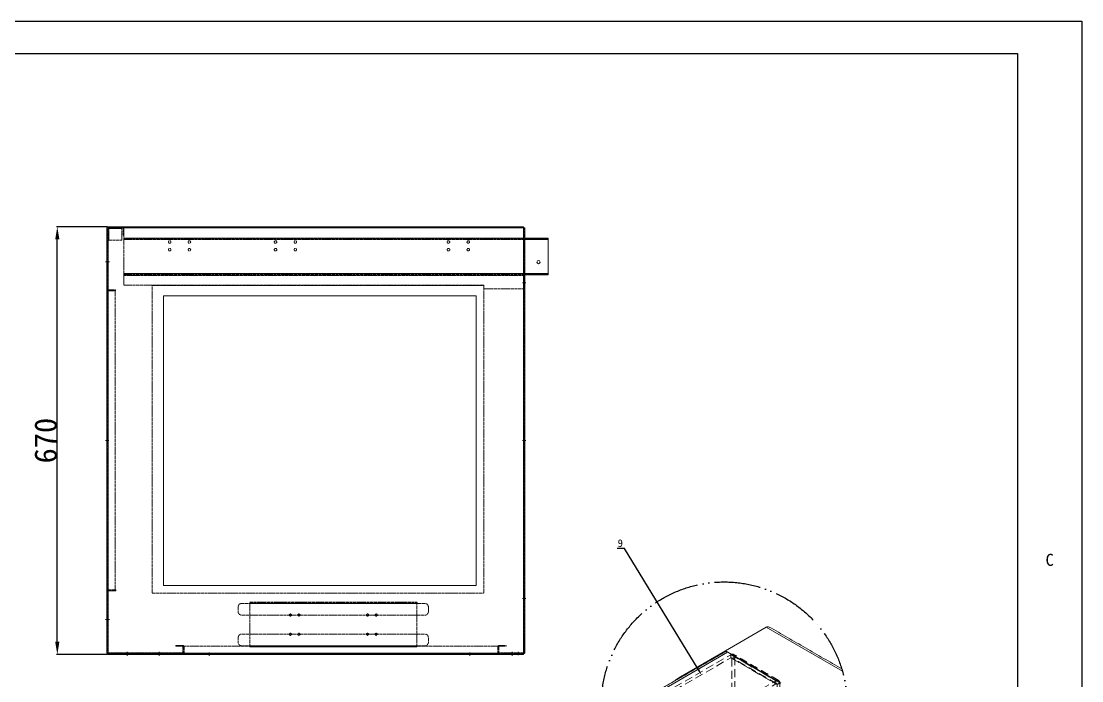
# Model space of a CAD drawing. Header units: millimetres. Extents: x 12436 to 30221, y 8547 to 23793.
# Drawn here: x 14025 to 15687, y 18500 to 19533 of the extents above; entities that cross this region are included whole.
import ezdxf
from ezdxf import colors
from ezdxf.entities.mleader import LeaderData, LeaderLine
from ezdxf.enums import TextEntityAlignment as Align
from ezdxf.math import Vec2, Vec3

# ---------------------------------------------------------------- set-up
doc = ezdxf.new("R2010")
doc.units = ezdxf.units.MM
doc.header["$PDSIZE"] = -1
for name, pattern in [('ACAD_ISO05W100', [33, 24, -3, 0, -3, 0, -3]), ('CENTERX2', [20.32, 12.7, -2.54, 2.54, -2.54]), ('DOT', [0.25, 0, -0.25]), ('HIDDEN', [1.905, 1.27, -0.635])]:
    doc.linetypes.add(name, pattern=pattern)
doc.layers.add('FORMAT', color=7, linetype='Continuous')
doc.layers.add('print', color=30, linetype='Continuous')
doc.styles.add('Dartop', font='SIMFANG.TTF')
doc.dimstyles.new('ISO-25', dxfattribs={"dimtxt": 35, "dimasz": 20, "dimexe": 1.25, "dimexo": 0.625, "dimtad": 1, "dimdsep": 46, "dimtxsty": 'Standard', "dimcen": 2.5, "dimadec": 0, "dimazin": 0, "dimtfac": 1, "dimtmove": 0, "dimatfit": 3, "dimfxl": 1, "dimarcsym": 0})

# ---------------------------------------------------------------- blocks, each defined once
blk = doc.blocks.new('A$C4CF6548F')
at = {"color": 6, "linetype": 'HIDDEN', "lineweight": 0}
for p, q in [((-11.85, -7.55), (5.23, 2.31)), ((-11.85, -8.04), (5.23, 1.82)), ((5.23, 2.31), (12.3, -1.78)), ((5.23, 2.31), (5.23, 1.82)), ((5.23, 1.82), (12.3, -2.27)), ((5.4, 1.71), (5.83, 1.96)), ((5.4, 1.71), (12.47, -2.37)), ((5.4, 1.71), (5.4, -5.76)), ((5.83, 1.96), (12.9, -2.12)), ((5.83, 1.96), (5.83, -5.51)), ((-4.78, -11.63), (12.3, -1.78)), ((-4.78, -12.12), (12.3, -2.27)), ((12.9, -2.12), (12.47, -2.37)), ((12.47, -2.37), (12.47, -9.84)), ((12.9, -2.12), (12.9, -9.59)), ((5.4, -5.76), (12.47, -9.84)), ((5.83, -5.51), (12.9, -9.59)), ((-11.85, -7.55), (-4.78, -11.63)), ((-11.85, -7.55), (-11.85, -8.04)), ((-11.85, -8.04), (-4.78, -12.12)), ((12.47, -9.84), (12.9, -9.59)), ((-4.78, -11.63), (-4.78, -12.12))]:
    blk.add_line(p, q, dxfattribs=at)
at = {"color": 7, "linetype": 'HIDDEN', "lineweight": 0}
blk.add_line((12.3, -2.27), (12.3, -1.78), dxfattribs=at)
at = {"color": 6, "linetype": 'HIDDEN', "lineweight": 0}
for centre, radius, start, end in [((5.46, 2.02), 0.371, 350.786, 129.2024), ((5.29, 1.73), 0.109, 350.7827, 129.2078), ((12.53, -2.06), 0.371, 350.786, 129.2024), ((12.37, -2.35), 0.109, 350.7827, 129.2078)]:
    blk.add_arc(centre, radius, start, end, dxfattribs=at)
for points in [[(12.42, -2.25), (5.35, 1.83)], [(12.72, -1.73), (5.65, 2.35)]]:
    blk.add_open_spline(points, degree=1, dxfattribs=at)
blk = doc.blocks.new('*D407')
at = {"color": 0, "lineweight": -2}
for p, q in [((14160.4, 19211.6), (14080.3, 19211.6)), ((14081.5, 18561.6), (14081.5, 19191.6)), ((14160.4, 18541.6), (14080.3, 18541.6))]:
    blk.add_line(p, q, dxfattribs=at)
at = {"color": 0}
for points in [[(14078.2, 19191.6), (14084.8, 19191.6), (14081.5, 19211.6)], [(14078.2, 18561.6), (14084.8, 18561.6), (14081.5, 18541.6)]]:
    blk.add_solid(points, dxfattribs=at)
at = {"layer": 'Defpoints', "color": 0}
for p in [(14081.5, 19211.6), (14161, 19211.6), (14161, 18541.6)]:
    blk.add_point(p, dxfattribs=at)
at = {"color": 0, "insert": (14063.4, 18876.6), "char_height": 35, "attachment_point": 5, "rotation": 90}
blk.add_mtext('670', dxfattribs=at)

msp = doc.modelspace()

# ---------------------------------------------------------------- linework, layer by layer
msp.add_line((12588.591, 19483.038), (15586.476, 19483.038))
at = {"color": 0}
msp.add_line((15586.476, 19483.038), (15586.476, 17367.915), dxfattribs=at)
at = {"color": 0, "linetype": 'DOT'}
msp.add_line((15687.196, 19483.038), (15687.196, 17367.915), dxfattribs=at)
at = {"color": 7, "linetype": 'Continuous', "lineweight": 15}
for p, q in [((14160.272, 19209.62), (14159.072, 19209.62)), ((14159.072, 19209.618), (14159.072, 18543.491)), ((14159.072, 19209.618), (14161.008, 19209.618)), ((14161.008, 19211.556), (14161.008, 19211.555)), ((14185.671, 19211.556), (14161.008, 19211.556)), ((14161.008, 19209.618), (14161.008, 19211.555)), ((14161.008, 19211.555), (14812.135, 19211.555)), ((14161.008, 19209.618), (14812.135, 19209.618)), ((14161.008, 19209.618), (14161.008, 18543.491)), ((14185.671, 19211.556), (14185.671, 19211.555)), ((14812.135, 19211.556), (14185.671, 19211.556)), ((14812.135, 19211.555), (14812.135, 19211.556)), ((14812.135, 19211.555), (14812.135, 19209.618)), ((14812.135, 18543.491), (14812.135, 19209.618)), ((14812.872, 19209.62), (14812.872, 19209.621)), ((14814.072, 19209.621), (14812.872, 19209.621)), ((14812.872, 19209.62), (14812.872, 19209.618)), ((14814.072, 19209.62), (14812.872, 19209.62)), ((14812.872, 19209.618), (14814.072, 19209.618)), ((14814.072, 19209.62), (14814.072, 19209.621)), ((14814.072, 19209.62), (14814.072, 19209.618)), ((14814.072, 18543.491), (14814.072, 19209.618)), ((14850.871, 19193.555), (14814.072, 19193.555)), ((14850.871, 19192.355), (14814.072, 19192.355)), ((14814.072, 19191.618), (14850.871, 19191.618)), ((14850.871, 19193.555), (14850.871, 19192.355)), ((14850.871, 19191.618), (14850.871, 19192.355)), ((14850.871, 19138.091), (14850.871, 19191.618)), ((14850.871, 19138.091), (14814.072, 19138.091)), ((14850.871, 19137.355), (14814.072, 19137.355)), ((14850.871, 19136.155), (14814.072, 19136.155)), ((14850.871, 19137.355), (14850.871, 19138.091)), ((14850.871, 19137.355), (14850.871, 19136.155)), ((14738.072, 19103.555), (14248.072, 19103.555)), ((14248.072, 19103.555), (14248.072, 18649.555)), ((14738.072, 18649.555), (14738.072, 19103.555)), ((14248.072, 18649.555), (14738.072, 18649.555)), ((15128.547, 18547.183), (15192.633, 18584.18)), ((15192.633, 18584.18), (15312.038, 18515.249)), ((14161.008, 18543.491), (14159.072, 18543.491)), ((14812.135, 18543.491), (14161.008, 18543.491)), ((14161.008, 18541.555), (14161.008, 18543.491)), ((14161.008, 18541.555), (14812.135, 18541.555)), ((14814.072, 18543.491), (14812.135, 18543.491)), ((14812.135, 18543.491), (14812.135, 18541.555)), ((15132.082, 18545.136), (14936.531, 18432.247)), ((15128.547, 18547.182), (15058.071, 18506.497)), ((15127.752, 18545.572), (15128.547, 18545.887)), ((15215.744, 18496.845), (15128.547, 18547.183)), ((15128.547, 18547.183), (15128.547, 18545.884)), ((15059.068, 18505.922), (15058.071, 18506.497))]:
    msp.add_line(p, q, dxfattribs=at)
at = {"color": 7, "linetype": 'HIDDEN', "lineweight": 0}
for p, q in [((14159.072, 19199.62), (14160.272, 19199.62)), ((14159.072, 19199.618), (14160.272, 19199.618)), ((14160.272, 19209.62), (14161.008, 19209.62)), ((14160.272, 19113.292), (14160.272, 19209.618)), ((14185.671, 19210.356), (14161.008, 19210.356)), ((14161.008, 19210.355), (14812.135, 19210.355)), ((14161.008, 19209.62), (14812.135, 19209.62)), ((14161.008, 19209.62), (14812.135, 19209.62)), ((14161.472, 19209.618), (14161.008, 19209.618)), ((14161.008, 19209.618), (14812.135, 19209.618)), ((14161.008, 19209.618), (14161.008, 18543.491)), ((14161.008, 19209.618), (14161.008, 18543.493)), ((14161.008, 19209.618), (14161.008, 18543.493)), ((14161.472, 19113.292), (14161.472, 19209.618)), ((14162.208, 19210.355), (14162.208, 19211.555)), ((14162.208, 19210.355), (14162.208, 19211.555)), ((14162.472, 19210.355), (14162.472, 19208.655)), ((14182.472, 19209.155), (14162.472, 19209.155)), ((14182.472, 19208.655), (14162.472, 19208.655)), ((14162.472, 19208.655), (14162.472, 19190.355)), ((14182.472, 19208.655), (14162.472, 19208.655)), ((14162.472, 19208.655), (14182.472, 19208.655)), ((14162.472, 19208.655), (14182.472, 19208.655)), ((14182.472, 19210.355), (14182.472, 19208.655)), ((14182.472, 19208.655), (14182.472, 19190.355)), ((14183.935, 19211.555), (14183.935, 19210.355)), ((14183.935, 19211.555), (14183.935, 19210.355)), ((14184.671, 19209.618), (14185.871, 19209.618)), ((14184.671, 19198.555), (14184.671, 19209.618)), ((14184.671, 19209.618), (14185.871, 19209.618)), ((14185.671, 19210.355), (14185.671, 19211.555)), ((14812.135, 19210.356), (14185.671, 19210.356)), ((14185.671, 19210.355), (14185.671, 19209.618)), ((14185.671, 19209.62), (14812.135, 19209.62)), ((14185.671, 19209.62), (14812.135, 19209.62)), ((14185.671, 19209.618), (14812.135, 19209.618)), ((14185.671, 19209.618), (14812.135, 19209.618)), ((14185.671, 19209.618), (14185.671, 19193.555)), ((14185.871, 19198.555), (14185.871, 19209.618)), ((14812.135, 18543.491), (14812.135, 19209.618)), ((14812.135, 19193.555), (14812.135, 19209.618)), ((14812.872, 19209.62), (14814.072, 19209.62)), ((14812.872, 19209.618), (14812.872, 18543.491)), ((14182.472, 19190.355), (14162.472, 19190.355)), ((14185.871, 19198.555), (14184.671, 19198.555)), ((14185.671, 19193.556), (14812.135, 19193.556)), ((14185.671, 19193.555), (14185.871, 19193.555)), ((14185.871, 19193.555), (14185.871, 19192.355)), ((14812.871, 19193.555), (14185.871, 19193.555)), ((14812.871, 19192.355), (14185.871, 19192.355)), ((14185.871, 19192.355), (14185.871, 19191.618)), ((14185.871, 19191.618), (14850.871, 19191.618)), ((14185.871, 19191.618), (14850.871, 19191.618)), ((14185.871, 19191.618), (14850.871, 19191.618)), ((14185.871, 19138.091), (14185.871, 19191.618)), ((14185.871, 19191.618), (14814.072, 19191.618)), ((14812.135, 18543.493), (14812.135, 19193.555)), ((14812.135, 18543.493), (14812.135, 19193.555)), ((14812.871, 19193.555), (14812.871, 19192.355)), ((14814.072, 19193.555), (14812.871, 19193.555)), ((14814.072, 19192.355), (14812.871, 19192.355)), ((14814.072, 19193.558), (14812.872, 19193.558)), ((14814.072, 19193.557), (14812.872, 19193.557)), ((14850.871, 19138.091), (14185.871, 19138.091)), ((14850.871, 19138.091), (14185.871, 19138.091)), ((14185.871, 19137.355), (14185.871, 19138.091)), ((14850.871, 19138.091), (14185.871, 19138.091)), ((14814.072, 19138.091), (14185.871, 19138.091)), ((14185.871, 19135.418), (14185.871, 19137.355)), ((14185.871, 19137.355), (14812.871, 19137.355)), ((14185.871, 19136.155), (14812.871, 19136.155)), ((14813.071, 19135.418), (14185.871, 19135.418)), ((14813.071, 19135.418), (14185.871, 19135.418)), ((14813.071, 19135.418), (14185.871, 19135.418)), ((14185.871, 19135.418), (14185.871, 19120.155)), ((14813.071, 19135.418), (14185.871, 19135.418)), ((14812.871, 19137.355), (14813.071, 19137.355)), ((14812.871, 19137.355), (14812.871, 19136.155)), ((14812.871, 19136.155), (14813.071, 19136.155)), ((14814.072, 19136.158), (14812.872, 19136.158)), ((14814.072, 19136.157), (14812.872, 19136.157)), ((14813.071, 19137.355), (14813.071, 19135.418)), ((14814.072, 19137.355), (14813.071, 19137.355)), ((14814.072, 19136.155), (14813.071, 19136.155)), ((14813.071, 19114.155), (14813.071, 19135.418)), ((14185.871, 19120.155), (14750.271, 19120.155)), ((14230.072, 19119.555), (14230.072, 18637.555)), ((14230.072, 19119.555), (14750.072, 19119.555)), ((14750.072, 19119.555), (14750.072, 18637.555)), ((14750.271, 19120.155), (14750.271, 19114.155)), ((14161.008, 19111.557), (14159.072, 19111.557)), ((14160.272, 19111.555), (14159.072, 19111.555)), ((14160.272, 19113.292), (14161.472, 19113.292)), ((14161.472, 19113.292), (14160.272, 19113.292)), ((14160.272, 18640.815), (14160.272, 19113.292)), ((14161.008, 19111.555), (14160.272, 19111.555)), ((14161.008, 18641.556), (14161.008, 19111.557)), ((14172.072, 19111.557), (14161.008, 19111.557)), ((14161.008, 18641.556), (14161.008, 19111.557)), ((14161.008, 18641.554), (14161.008, 19111.555)), ((14161.008, 18641.554), (14161.008, 19111.555)), ((14172.072, 19111.555), (14161.008, 19111.555)), ((14162.208, 19112.555), (14162.208, 19111.355)), ((14172.772, 19112.555), (14162.208, 19112.555)), ((14162.208, 19111.355), (14162.208, 19112.555)), ((14172.772, 19111.355), (14162.208, 19111.355)), ((14172.072, 19111.555), (14172.072, 19111.557)), ((14172.072, 18641.554), (14172.072, 19111.555)), ((14172.772, 19111.355), (14172.772, 19112.555)), ((14248.072, 19103.556), (14738.072, 19103.556)), ((14248.072, 19103.555), (14248.072, 19103.556)), ((14738.072, 19103.556), (14738.072, 19103.555)), ((14750.271, 19114.155), (14813.071, 19114.155)), ((14159.072, 18641.556), (14161.008, 18641.556)), ((14160.272, 18641.554), (14159.072, 18641.554)), ((14160.272, 18641.554), (14161.008, 18641.554)), ((14160.272, 18544.691), (14160.272, 18640.815)), ((14161.472, 18640.815), (14160.272, 18640.815)), ((14161.008, 18641.556), (14172.072, 18641.556)), ((14161.008, 18641.554), (14172.072, 18641.554)), ((14161.472, 18544.691), (14161.472, 18640.815)), ((14162.208, 18641.551), (14162.208, 18642.751)), ((14173.272, 18642.751), (14162.208, 18642.751)), ((14162.208, 18641.551), (14162.208, 18642.751)), ((14173.272, 18641.551), (14162.208, 18641.551)), ((14173.272, 18642.751), (14173.272, 18641.551)), ((14230.072, 18637.555), (14750.072, 18637.555)), ((14738.072, 18649.556), (14248.072, 18649.556)), ((14370.072, 18621.355), (14383.072, 18621.355)), ((14383.072, 18621.418), (14383.072, 18623.355)), ((14383.072, 18623.355), (14645.072, 18623.355)), ((14383.072, 18622.155), (14645.072, 18622.155)), ((14645.072, 18621.418), (14383.072, 18621.418)), ((14645.072, 18621.418), (14383.072, 18621.418)), ((14645.532, 18621.418), (14383.072, 18621.418)), ((14645.532, 18621.418), (14383.072, 18621.418)), ((14645.532, 18621.418), (14383.072, 18621.418)), ((14383.072, 18621.355), (14383.072, 18621.418)), ((14645.532, 18621.418), (14383.072, 18621.418)), ((14645.072, 18621.418), (14383.072, 18621.418)), ((14645.072, 18621.418), (14383.072, 18621.418)), ((14383.072, 18555.355), (14383.072, 18621.355)), ((14645.072, 18622.155), (14645.072, 18623.355)), ((14645.072, 18621.418), (14645.072, 18622.155)), ((14645.072, 18555.291), (14645.072, 18621.418)), ((14645.532, 18621.418), (14645.572, 18621.355)), ((14645.572, 18621.355), (14658.072, 18621.355)), ((14365.072, 18608.355), (14365.072, 18616.355)), ((14658.072, 18603.355), (14370.072, 18603.355)), ((14663.072, 18616.355), (14663.072, 18608.355)), ((14365.072, 18568.355), (14365.072, 18560.355)), ((14658.072, 18573.355), (14370.072, 18573.355)), ((14663.072, 18560.355), (14663.072, 18568.355)), ((14160.272, 18553.493), (14159.072, 18553.493)), ((14160.272, 18553.491), (14159.072, 18553.491)), ((14278.332, 18555.751), (14267.268, 18555.751)), ((14267.268, 18555.751), (14267.268, 18554.551)), ((14278.332, 18554.551), (14267.268, 18554.551)), ((14278.072, 18554.555), (14278.072, 18554.556)), ((14278.072, 18554.556), (14383.072, 18554.556)), ((14278.072, 18554.555), (14383.072, 18554.555)), ((14278.072, 18543.491), (14278.072, 18554.555)), ((14278.332, 18554.551), (14278.332, 18555.751)), ((14278.332, 18554.551), (14278.332, 18555.751)), ((14280.268, 18553.815), (14279.068, 18553.815)), ((14279.068, 18553.815), (14279.068, 18544.691)), ((14280.268, 18553.815), (14279.068, 18553.815)), ((14280.268, 18553.815), (14280.268, 18544.691)), ((14370.072, 18555.355), (14383.072, 18555.355)), ((14383.072, 18555.355), (14383.072, 18555.291)), ((14645.072, 18555.291), (14383.072, 18555.291)), ((14645.072, 18555.291), (14383.072, 18555.291)), ((14383.072, 18555.291), (14645.532, 18555.291)), ((14383.072, 18555.291), (14645.532, 18555.291)), ((14383.072, 18555.291), (14645.532, 18555.291)), ((14383.072, 18553.355), (14383.072, 18555.291)), ((14383.072, 18555.291), (14645.532, 18555.291)), ((14645.072, 18555.291), (14383.072, 18555.291)), ((14645.072, 18555.291), (14383.072, 18555.291)), ((14645.072, 18554.555), (14383.072, 18554.555)), ((14383.072, 18553.356), (14645.072, 18553.356)), ((14645.072, 18553.355), (14383.072, 18553.355)), ((14645.072, 18554.555), (14645.072, 18555.291)), ((14645.072, 18554.556), (14772.072, 18554.556)), ((14645.072, 18554.555), (14645.072, 18553.355)), ((14645.072, 18554.555), (14772.072, 18554.555)), ((14645.532, 18555.291), (14645.572, 18555.355)), ((14645.572, 18555.355), (14658.072, 18555.355)), ((14772.072, 18554.556), (14772.072, 18554.555)), ((14772.072, 18554.555), (14772.072, 18553.818)), ((14773.272, 18553.818), (14772.072, 18553.818)), ((14772.072, 18553.818), (14772.072, 18544.691)), ((14772.072, 18553.818), (14773.272, 18553.818)), ((14773.272, 18553.818), (14773.272, 18544.691)), ((14774.008, 18555.755), (14774.008, 18554.555)), ((14785.072, 18555.755), (14774.008, 18555.755)), ((14774.008, 18554.555), (14774.008, 18555.755)), ((14785.072, 18554.555), (14774.008, 18554.555)), ((14785.072, 18554.555), (14785.072, 18555.755)), ((14814.071, 18555.755), (14812.871, 18555.755)), ((14812.871, 18555.755), (14812.871, 18544.691)), ((14814.071, 18555.755), (14814.071, 18544.691)), ((14159.072, 18543.493), (14160.272, 18543.493)), ((14160.272, 18543.491), (14160.272, 18544.691)), ((14160.272, 18544.691), (14161.472, 18544.691)), ((14161.472, 18544.691), (14160.272, 18544.691)), ((14161.008, 18543.493), (14160.272, 18543.493)), ((14812.135, 18543.493), (14161.008, 18543.493)), ((14812.135, 18543.493), (14161.008, 18543.493)), ((14812.135, 18543.491), (14161.008, 18543.491)), ((14161.008, 18542.756), (14278.072, 18542.756)), ((14162.208, 18542.755), (14161.008, 18542.755)), ((14161.008, 18541.556), (14278.072, 18541.556)), ((14162.208, 18543.955), (14162.208, 18542.755)), ((14278.332, 18543.955), (14162.208, 18543.955)), ((14162.208, 18542.755), (14162.208, 18543.955)), ((14278.332, 18542.755), (14162.208, 18542.755)), ((14278.072, 18543.493), (14772.072, 18543.493)), ((14772.072, 18543.493), (14278.072, 18543.493)), ((14278.072, 18543.491), (14278.072, 18542.755)), ((14772.072, 18543.491), (14278.072, 18543.491)), ((14278.072, 18543.491), (14772.072, 18543.491)), ((14278.072, 18542.756), (14772.072, 18542.756)), ((14278.072, 18542.755), (14278.072, 18541.555)), ((14278.072, 18541.556), (14772.072, 18541.556)), ((14278.332, 18542.755), (14278.332, 18543.955)), ((14774.008, 18542.755), (14278.332, 18542.755)), ((14279.068, 18544.691), (14280.268, 18544.691)), ((14279.068, 18544.691), (14280.268, 18544.691)), ((14772.072, 18544.691), (14773.272, 18544.691)), ((14773.272, 18544.691), (14772.072, 18544.691)), ((14772.072, 18544.691), (14772.072, 18543.491)), ((14772.072, 18542.755), (14772.072, 18543.491)), ((14772.072, 18542.756), (14812.135, 18542.756)), ((14772.072, 18542.755), (14772.072, 18541.555)), ((14772.072, 18541.556), (14812.135, 18541.556)), ((14774.008, 18543.955), (14774.008, 18542.755)), ((14774.008, 18543.955), (14812.135, 18543.955)), ((14774.008, 18542.755), (14774.008, 18543.955)), ((14774.008, 18542.755), (14812.135, 18542.755)), ((14812.135, 18542.755), (14812.135, 18543.955)), ((14812.872, 18543.493), (14812.135, 18543.493)), ((14812.135, 18542.755), (14812.135, 18542.755)), ((14812.871, 18544.691), (14814.071, 18544.691)), ((14812.871, 18544.691), (14814.071, 18544.691)), ((14814.072, 18543.493), (14812.872, 18543.493))]:
    msp.add_line(p, q, dxfattribs=at)
at = {"color": 7, "linetype": 'CENTERX2', "lineweight": 0}
for p, q in [((14162.272, 19156.558), (14157.072, 19156.558)), ((14160.272, 19156.556), (14157.072, 19156.556)), ((14163.472, 19156.556), (14160.272, 19156.556)), ((14810.872, 19123.556), (14816.072, 19123.556)), ((14810.872, 19123.555), (14816.072, 19123.555)), ((14162.272, 18876.558), (14157.072, 18876.558)), ((14162.272, 18876.556), (14157.072, 18876.556)), ((14810.872, 18876.556), (14816.072, 18876.556)), ((14810.872, 18876.555), (14816.072, 18876.555)), ((14810.872, 18629.556), (14816.072, 18629.556)), ((14810.872, 18629.555), (14816.072, 18629.555)), ((14162.272, 18596.558), (14157.072, 18596.558)), ((14160.272, 18596.556), (14157.072, 18596.556)), ((14163.472, 18596.556), (14160.272, 18596.556)), ((14191.008, 18545.955), (14191.008, 18539.555)), ((14241.008, 18545.955), (14241.008, 18539.555)), ((14319.508, 18544.756), (14319.508, 18539.555)), ((14728.135, 18544.756), (14728.135, 18539.555)), ((14794.635, 18545.955), (14794.635, 18539.555)), ((14804.071, 18545.955), (14804.071, 18540.755))]:
    msp.add_line(p, q, dxfattribs=at)
at = {"color": 7, "linetype": 'Continuous', "lineweight": 15, "flags": 128}
for points in [[(14161.008, 18543.171), (14160.839, 18543.322), (14160.687, 18543.493)], [(15058.071, 18506.497), (15051.173, 18501.731), (15049.735, 18500.534)]]:
    msp.add_lwpolyline(points, dxfattribs=at)
at = {"color": 7, "linetype": 'HIDDEN', "lineweight": 0}
for centre, radius in [((14257.572, 19187.556), 2), ((14288.572, 19187.556), 2), ((14423.572, 19187.556), 2), ((14454.572, 19187.556), 2), ((14694.572, 19187.556), 2), ((14725.572, 19187.556), 2), ((14257.572, 19175.556), 2), ((14288.572, 19175.556), 2), ((14423.572, 19175.556), 2), ((14454.572, 19175.556), 2), ((14694.572, 19175.556), 2), ((14725.572, 19175.556), 2), ((14446.822, 18603.355), 1.75), ((14460.322, 18603.355), 1.75), ((14567.822, 18603.355), 1.75), ((14581.322, 18603.355), 1.75), ((14446.822, 18573.355), 1.75), ((14460.322, 18573.355), 1.75), ((14567.822, 18573.355), 1.75), ((14581.322, 18573.355), 1.75)]:
    msp.add_circle(centre, radius, dxfattribs=at)
at = {"color": 7, "linetype": 'Continuous', "lineweight": 15}
msp.add_circle((14835.671, 19156.158), 2.5, dxfattribs=at)
for centre, radius, start, end in [((14162.208, 19209.618), 1.937, 128.290045, 180), ((15195.47, 18580.22), 4.87, 65.694287, 125.618777), ((14812.135, 18544.691), 1.937, 270, 321.709955)]:
    msp.add_arc(centre, radius, start, end, dxfattribs=at)
at = {"color": 7, "linetype": 'HIDDEN', "lineweight": 0}
for centre, radius, start, end in [((14162.208, 19209.618), 1.937, 90, 128.290045), ((14162.208, 19209.618), 0.737, 90, 180), ((14183.935, 19209.618), 1.937, 0, 90), ((14183.935, 19209.618), 0.737, 0, 90), ((14162.208, 19113.292), 1.937, 180, 270), ((14162.208, 19113.292), 0.737, 180, 270), ((14162.208, 18640.815), 1.937, 90, 180), ((14162.208, 18640.815), 0.737, 90, 180), ((14370.072, 18616.355), 5, 90, 180), ((14658.072, 18616.355), 5, 0, 90), ((14370.072, 18608.355), 5, 180, 270), ((14658.072, 18608.355), 5, 270, 0), ((14370.072, 18568.355), 5, 90, 180), ((14658.072, 18568.355), 5, 0, 90), ((14278.332, 18553.815), 1.937, 0, 90), ((14278.332, 18553.815), 0.737, 0, 90), ((14370.072, 18560.355), 5, 180, 270), ((14658.072, 18560.355), 5, 270, 0), ((14774.008, 18553.818), 1.937, 90, 180), ((14774.008, 18553.818), 0.737, 90, 180), ((14162.208, 18544.691), 1.937, 180, 218.233526), ((14162.208, 18544.691), 1.937, 231.709955, 270), ((14162.208, 18544.691), 0.737, 180, 270), ((14278.332, 18544.691), 1.937, 270, 0), ((14278.332, 18544.691), 0.737, 270, 0), ((14774.008, 18544.691), 1.937, 180, 270), ((14774.008, 18544.691), 0.737, 180, 270), ((14812.135, 18544.691), 0.737, 270, 0), ((14812.135, 18544.691), 1.937, 321.709955, 0)]:
    msp.add_arc(centre, radius, start, end, dxfattribs=at)
at = {"color": 7, "linetype": 'Continuous', "lineweight": 15}
msp.add_open_spline([(14812.135, 19209.618), (14812.389, 19209.618), (14812.896, 19209.618), (14813.537, 19209.618), (14813.984, 19209.618), (14814.043, 19209.618), (14814.072, 19209.618)], degree=3, knots=[0, 0, 0, 0, 0.25000138, 0.5, 0.74999862, 1, 1, 1, 1], dxfattribs=at)
at = {"color": 7, "linetype": 'HIDDEN', "lineweight": 0}
for points in [[(14160.272, 19159.558), (14159.072, 19159.558)], [(14160.272, 19159.556), (14159.072, 19159.556)], [(14159.072, 19153.558), (14160.272, 19153.558)], [(14159.072, 19153.556), (14160.272, 19153.556)], [(14161.472, 19159.556), (14160.272, 19159.556)], [(14160.272, 19153.556), (14161.472, 19153.556)], [(14814.072, 19126.556), (14812.872, 19126.556)], [(14814.072, 19126.555), (14812.872, 19126.555)], [(14812.872, 19120.556), (14814.072, 19120.556)], [(14812.872, 19120.555), (14814.072, 19120.555)], [(14160.272, 18879.558), (14159.072, 18879.558)], [(14160.272, 18879.556), (14159.072, 18879.556)], [(14159.072, 18873.558), (14160.272, 18873.558)], [(14159.072, 18873.556), (14160.272, 18873.556)], [(14814.072, 18879.556), (14812.872, 18879.556)], [(14814.072, 18879.555), (14812.872, 18879.555)], [(14812.872, 18873.556), (14814.072, 18873.556)], [(14812.872, 18873.555), (14814.072, 18873.555)], [(14814.072, 18632.556), (14812.872, 18632.556)], [(14814.072, 18632.555), (14812.872, 18632.555)], [(14812.872, 18626.556), (14814.072, 18626.556)], [(14812.872, 18626.555), (14814.072, 18626.555)], [(14160.272, 18599.558), (14159.072, 18599.558)], [(14160.272, 18599.556), (14159.072, 18599.556)], [(14159.072, 18593.558), (14160.272, 18593.558)], [(14159.072, 18593.556), (14160.272, 18593.556)], [(14161.472, 18599.556), (14160.272, 18599.556)], [(14160.272, 18593.556), (14161.472, 18593.556)], [(14188.008, 18543.955), (14188.008, 18542.755)], [(14188.008, 18542.755), (14188.008, 18541.555)], [(14194.008, 18542.755), (14194.008, 18543.955)], [(14194.008, 18541.555), (14194.008, 18542.755)], [(14238.008, 18543.955), (14238.008, 18542.755)], [(14238.008, 18542.755), (14238.008, 18541.555)], [(14244.008, 18542.755), (14244.008, 18543.955)], [(14244.008, 18541.555), (14244.008, 18542.755)], [(14316.508, 18542.756), (14316.508, 18542.755)], [(14316.508, 18542.755), (14316.508, 18541.555)], [(14322.508, 18542.755), (14322.508, 18542.756)], [(14322.508, 18541.555), (14322.508, 18542.755)], [(14725.135, 18542.756), (14725.135, 18542.755)], [(14725.135, 18542.755), (14725.135, 18541.555)], [(14731.135, 18542.755), (14731.135, 18542.756)], [(14731.135, 18541.555), (14731.135, 18542.755)], [(14791.635, 18543.955), (14791.635, 18542.755)], [(14791.635, 18542.755), (14791.635, 18541.555)], [(14797.635, 18542.755), (14797.635, 18543.955)], [(14797.635, 18541.555), (14797.635, 18542.755)], [(14801.571, 18543.955), (14801.571, 18542.755)], [(14806.571, 18542.755), (14806.571, 18543.955)]]:
    msp.add_open_spline(points, degree=1, dxfattribs=at)
for points, knots in [([(14645.072, 18623.355), (14645.11, 18623.325), (14645.187, 18623.267), (14645.302, 18622.819), (14645.417, 18622.179), (14645.494, 18621.672), (14645.532, 18621.418)], [0, 0, 0, 0, 0.24998692, 0.499992037, 0.749993147, 1, 1, 1, 1]), ([(14645.072, 18622.155), (14645.11, 18622.143), (14645.187, 18622.121), (14645.302, 18621.951), (14645.417, 18621.708), (14645.494, 18621.514), (14645.532, 18621.418)], [0, 0, 0, 0, 0.24997779, 0.49997875, 0.74998901, 1, 1, 1, 1]), ([(14645.532, 18555.291), (14645.494, 18555.037), (14645.417, 18554.53), (14645.302, 18553.89), (14645.187, 18553.442), (14645.11, 18553.384), (14645.072, 18553.355)], [0, 0, 0, 0, 0.250006184, 0.500006625, 0.750013749, 1, 1, 1, 1]), ([(14645.532, 18555.291), (14645.494, 18555.195), (14645.417, 18555.002), (14645.302, 18554.758), (14645.187, 18554.588), (14645.11, 18554.566), (14645.072, 18554.555)], [0, 0, 0, 0, 0.25001045, 0.50002016, 0.75002058, 1, 1, 1, 1])]:
    msp.add_open_spline(points, degree=3, knots=knots, dxfattribs=at)
at = {"color": 7, "linetype": 'Continuous', "lineweight": 15}
for points in [[(15310.871, 18519.196), (15197.474, 18584.659)], [(15127.752, 18545.572), (14936.12, 18434.945)]]:
    msp.add_open_spline(points, degree=1, dxfattribs=at)
at = {"layer": 'FORMAT', "color": 1, "linetype": 'ACAD_ISO05W100', "ltscale": 3}
msp.add_circle((15126.742, 18462.632), 192.622, dxfattribs=at)
at = {"layer": 'print', "color": 4}
msp.add_lwpolyline([(12487.871, 19533.398), (15687.196, 19533.398), (15687.196, 17317.555), (12487.871, 17317.555)], close=True, dxfattribs=at)

# ---------------------------------------------------------------- block references
at = {"xscale": 10, "yscale": 10, "zscale": 10}
msp.add_blockref('A$C4CF6548F', (15084.906, 18518.222), dxfattribs=at)

# ---------------------------------------------------------------- texts
at = {"color": 0, "style": 'Dartop'}
msp.add_text('C', height=18.885, dxfattribs=at).set_placement((15636.836, 18689.867), align=Align.MIDDLE_CENTER)

# ---------------------------------------------------------------- dimensions: what is measured, and where the dimension line sits
dim = msp.add_linear_dim(base=(14081.506, 19211.555), p1=(14161.008, 18541.555), p2=(14161.008, 19211.555), angle=90, dimstyle='ISO-25')
dim.commit()
dim.dimension.update_dxf_attribs({"geometry": '*D407', "text_midpoint": (14063.381, 18876.555)})

# ---------------------------------------------------------------- leaders
at = {"layer": 'FORMAT'}
ml = msp.add_multileader_mtext('Standard', dxfattribs=at)
ml.set_content('9', color=4)
ml.set_leader_properties(color=4)
ml.build(insert=Vec2(0, 0))
ml.multileader.update_dxf_attribs({"text_left_attachment_type": 5, "text_right_attachment_type": 5, "dogleg_length": 0.36, "arrow_head_size": 10})
ctx = ml.context
ctx.base_point, ctx.char_height, ctx.arrow_head_size, ctx.plane_origin = Vec3(14957.947, 18707.501), 12.05, 10, Vec3(15125.425, 18529.604)
ctx.left_attachment, ctx.right_attachment, ctx.text_align_type = 5, 5, 2
notes = []
notes.append((ctx, [(0, (1, 1, 0), (14970.341, 18707.501), (-1, 0), 0.36, [(0, [(15091.204, 18509.849)], 0, [])])]))
ctx.mtext.insert, ctx.mtext.alignment, ctx.mtext.flow_direction = Vec3(14967.981, 18721.961), 3, 5
for ctx, leaders in notes:
    for number, flags, end, landing, length, lines in leaders:
        leader = LeaderData()
        leader.index, (leader.has_last_leader_line, leader.has_dogleg_vector, leader.attachment_direction) = number, flags
        leader.last_leader_point, leader.dogleg_vector, leader.dogleg_length = Vec3(end), Vec3(landing), length
        for number, points, colour, breaks in lines:
            line = LeaderLine()
            line.index, line.vertices, line.color, line.breaks = number, Vec3.list(points), colors.encode_raw_color(colour), breaks
            leader.lines.append(line)
        ctx.leaders.append(leader)

doc.saveas('drawing.dxf')
